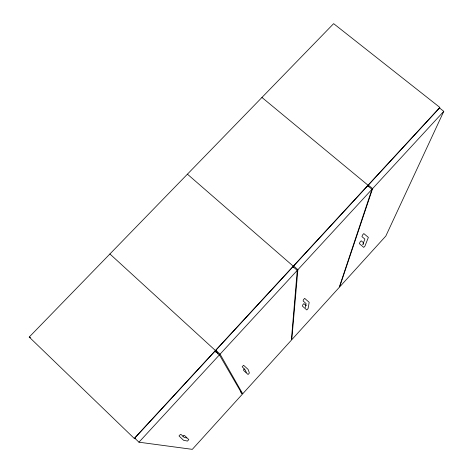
<?xml version="1.0" encoding="UTF-8"?>
<svg xmlns="http://www.w3.org/2000/svg" width="473" height="473" viewBox="0 0 473 473"><rect width="100%" height="100%" fill="white"/><g stroke="black" fill="none" stroke-linecap="round" stroke-linejoin="round"><path stroke-width="0.71" d="M293.207 267.694L293.301 266.222L187.42 174.176M293.514 267.464L293.609 265.992L367.698 185.741L371.979 189.283L339.2 287.436L291.77 339.72L297.884 269.705L371.979 189.283M218.041 354.052L215.806 350.262L292.976 266.677L297.245 270.396L291.368 340.17L242.69 393.82L240.526 391.827M305.457 307.527L306.078 303.571L303.163 301.017L303.329 299.835L304.665 298.368L309.188 302.324L308.089 308.538L306.806 309.951L302.46 306.137L302.614 305.032L303.908 303.607L306.279 305.688M367.616 186.658L368.053 185.25L261.941 97.456M367.87 186.48L368.313 185.079L439.506 107.962L443.786 111.338L385.832 236.039L339.596 287.005L372.588 188.621L443.786 111.338M182.868 436.295L183.79 435.284L184.5 435.473L188.828 439.583L187.456 441.084L183.512 440.239L179.013 435.958L180.444 434.391L181.206 434.592L184.109 437.354L186.616 437.974M244.352 368.893L243.459 369.874L243.731 370.53L248.065 374.492L249.395 373.031L248.083 369.383L243.571 365.268L242.188 366.782L245.386 370.14L246.297 372.464M363.636 243.66L362.797 244.582L364.866 239.096L361.946 236.636L362.531 235.004L363.832 233.585L368.355 237.393L364.996 246.013L363.749 247.385L359.403 243.707L359.953 242.176L361.206 240.798L363.577 242.803M138.956 442.196L219.407 354.88L215.144 350.978L134.71 438.104L138.956 442.196L192.31 449.35L242.277 394.275L219.407 354.88M242.69 393.82L220.069 354.159L297.245 270.396M134.279 438.459L439.89 107.448L333.636 23.65L29.214 337.054L134.279 438.459L135.727 438.69M29.214 337.054L30.538 337.704M368.313 185.079L372.588 188.621M293.609 265.992L297.884 269.705M215.806 350.262L220.069 354.159M109.907 253.977L215.44 350.552L216.563 352.444M215.144 350.978L215.901 352.231"/></g></svg>
